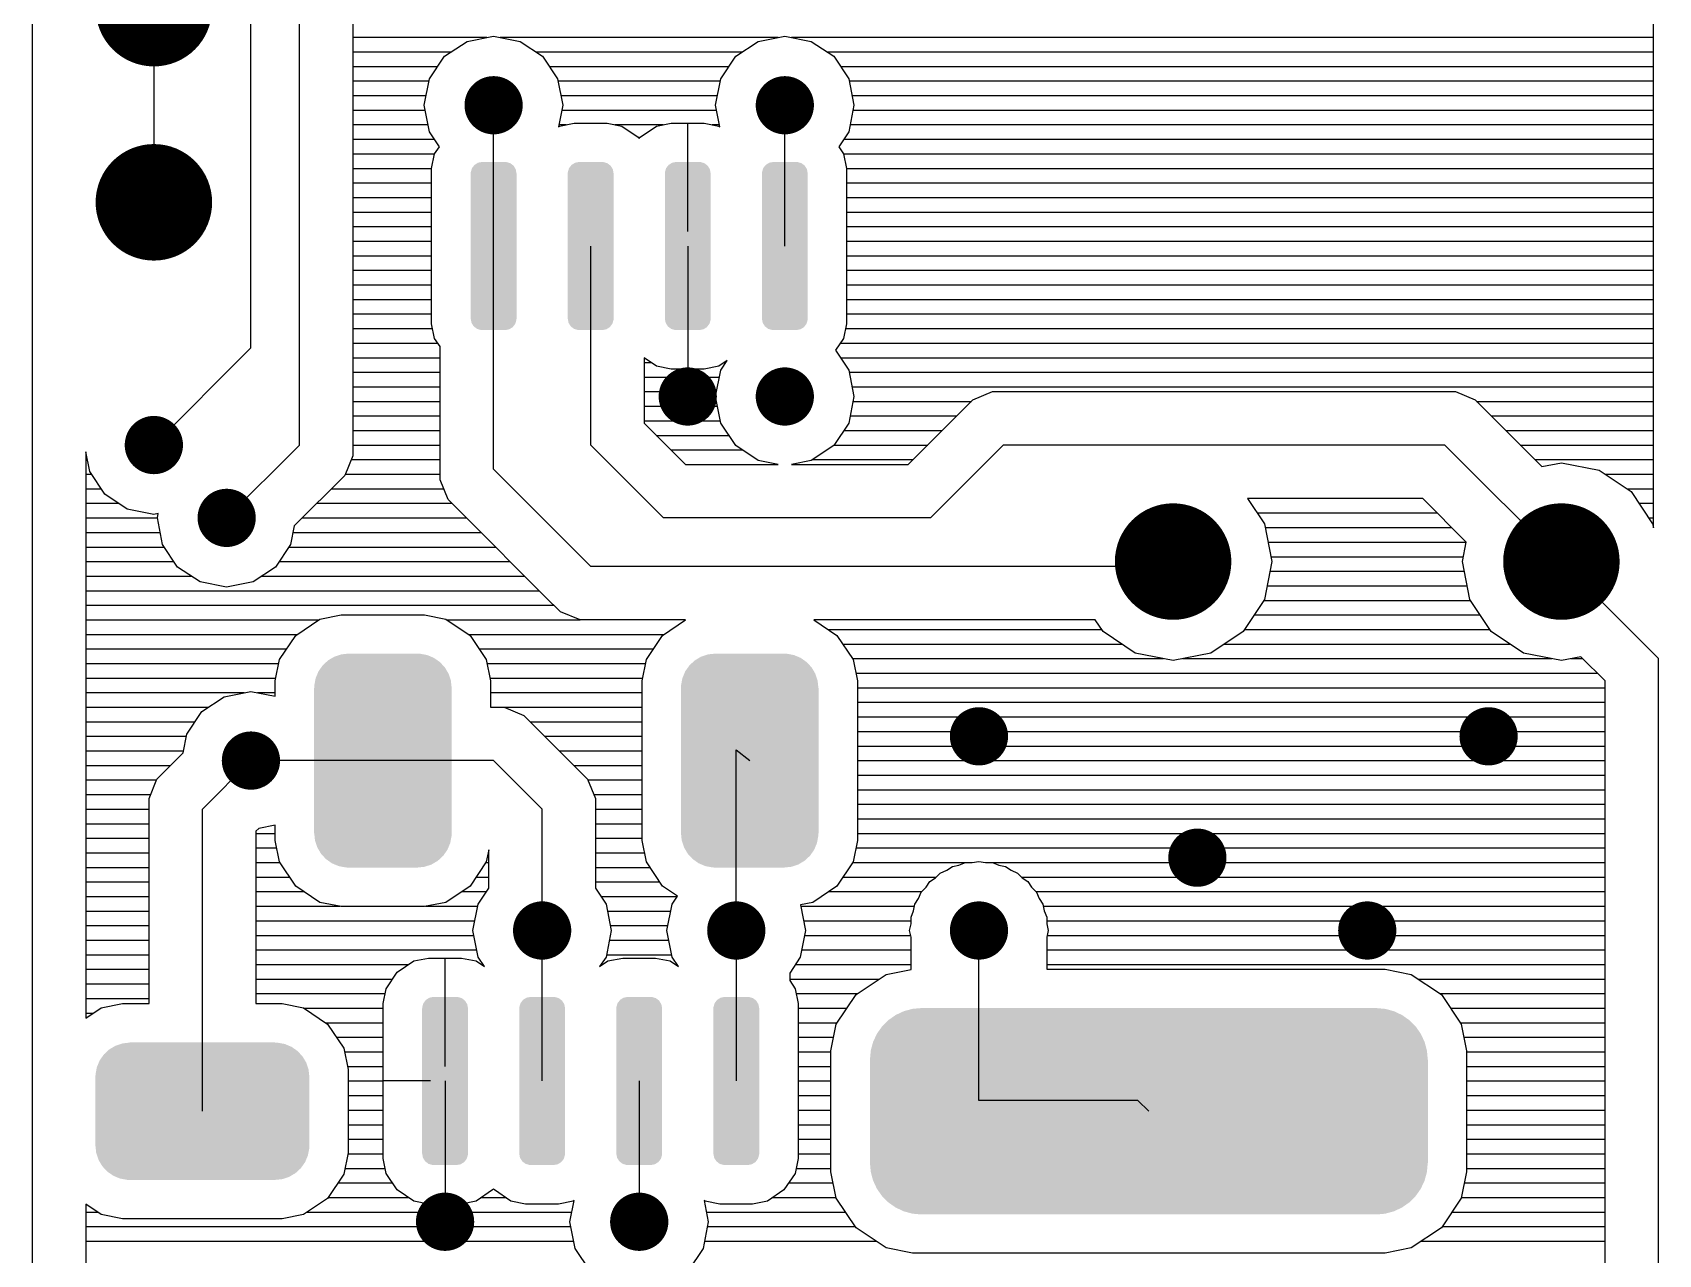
# Model space of a CAD drawing. Extents: x 295 to 953, y 10 to 290.
# Drawn here: x 723.9 to 772.83, y 168.3 to 205.06 of the extents above; entities that cross this region are included whole.
import ezdxf

# ---------------------------------------------------------------- set-up
doc = ezdxf.new("R2010")
doc.units = 0
doc.header["$LTSCALE"] = 5
doc.header["$MEASUREMENT"] = 0
doc.layers.get('0').update_dxf_attribs({"linetype": 'CONTINUOUS', "lineweight": 25})
doc.layers.add('DV-PEI-A6_TOP', color=5, linetype='CONTINUOUS')

msp = doc.modelspace()

# ---------------------------------------------------------------- linework, layer by layer
for points, const_width in [([(726.676, 205.794, 1), (728.429, 205.794, 1)], 1.753), ([(737.338, 202.873, 1), (738.214, 202.873, 1)], 0.876), ([(746.101, 202.873, 1), (746.977, 202.873, 1)], 0.876), ([(726.676, 199.952, 1), (728.429, 199.952, 1)], 1.753), ([(743.18, 194.11, 1), (744.056, 194.11, 1)], 0.876), ([(746.101, 194.11, 1), (746.977, 194.11, 1)], 0.876), ([(727.114, 192.649, 1), (727.991, 192.649, 1)], 0.876), ([(729.305, 190.458, 1), (730.181, 190.458, 1)], 0.876), ([(757.347, 189.144, 1), (759.099, 189.144, 1)], 1.753), ([(769.031, 189.144, 1), (770.783, 189.144, 1)], 1.753), ([(751.943, 183.886, 1), (752.819, 183.886, 1)], 0.876), ([(767.278, 183.886, 1), (768.154, 183.886, 1)], 0.876), ([(730.035, 183.156, 1), (730.912, 183.156, 1)], 0.876), ([(758.515, 180.235, 1), (759.391, 180.235, 1)], 0.876), ([(738.798, 178.044, 1), (739.675, 178.044, 1)], 0.876), ([(744.64, 178.044, 1), (745.517, 178.044, 1)], 0.876), ([(751.943, 178.044, 1), (752.819, 178.044, 1)], 0.876), ([(763.627, 178.044, 1), (764.503, 178.044, 1)], 0.876), ([(735.877, 169.281, 1), (736.754, 169.281, 1)], 0.876), ([(741.719, 169.281, 1), (742.596, 169.281, 1)], 0.876)]:
    msp.add_lwpolyline(points, format="xyb", close=True, dxfattribs=dict(const_width=const_width))
for points in [[(737.2, 201.077), (737.286, 201.13), (738.345, 201.077), (738.275, 201.13)], [(737.286, 201.13), (737.307, 201.144), (738.275, 201.13), (738.229, 201.144)], [(737.307, 201.144), (737.423, 201.165), (738.229, 201.144), (738.154, 201.165)], [(737.423, 201.165), (737.431, 201.167), (738.154, 201.165), (738.121, 201.167)], [(740.121, 201.077), (740.207, 201.13), (741.266, 201.077), (741.196, 201.13)], [(740.207, 201.13), (740.228, 201.144), (741.196, 201.13), (741.15, 201.144)], [(740.228, 201.144), (740.344, 201.165), (741.15, 201.144), (741.075, 201.165)], [(740.344, 201.165), (740.352, 201.167), (741.075, 201.165), (741.042, 201.167)], [(743.042, 201.077), (743.128, 201.13), (744.187, 201.077), (744.117, 201.13)], [(743.128, 201.13), (743.149, 201.144), (744.117, 201.13), (744.071, 201.144)], [(743.149, 201.144), (743.265, 201.165), (744.071, 201.144), (743.996, 201.165)], [(743.265, 201.165), (743.273, 201.167), (743.996, 201.165), (743.963, 201.167)], [(745.963, 201.077), (746.049, 201.13), (747.108, 201.077), (747.038, 201.13)], [(746.049, 201.13), (746.07, 201.144), (747.038, 201.13), (746.992, 201.144)], [(746.07, 201.144), (746.186, 201.165), (746.992, 201.144), (746.917, 201.165)], [(746.186, 201.165), (746.194, 201.167), (746.917, 201.165), (746.884, 201.167)], [(737.087, 200.822), (737.088, 200.855), (738.465, 200.822), (738.459, 200.855)], [(737.087, 196.452), (737.087, 200.822), (738.465, 196.452), (738.465, 200.822)], [(737.088, 200.855), (737.115, 200.946), (738.459, 200.855), (738.442, 200.946)], [(737.115, 200.946), (737.123, 200.977), (738.442, 200.946), (738.424, 200.977)], [(737.123, 200.977), (737.182, 201.054), (738.424, 200.977), (738.376, 201.054)], [(737.182, 201.054), (737.2, 201.077), (738.376, 201.054), (738.345, 201.077)], [(740.008, 200.822), (740.009, 200.855), (741.386, 200.822), (741.38, 200.855)], [(740.008, 196.452), (740.008, 200.822), (741.386, 196.452), (741.386, 200.822)], [(740.009, 200.855), (740.036, 200.946), (741.38, 200.855), (741.363, 200.946)], [(740.036, 200.946), (740.044, 200.977), (741.363, 200.946), (741.345, 200.977)], [(740.044, 200.977), (740.103, 201.054), (741.345, 200.977), (741.297, 201.054)], [(740.103, 201.054), (740.121, 201.077), (741.297, 201.054), (741.266, 201.077)], [(742.929, 200.822), (742.93, 200.855), (744.307, 200.822), (744.301, 200.855)], [(742.929, 196.452), (742.929, 200.822), (744.307, 196.452), (744.307, 200.822)], [(742.93, 200.855), (742.957, 200.946), (744.301, 200.855), (744.284, 200.946)], [(742.957, 200.946), (742.965, 200.977), (744.284, 200.946), (744.266, 200.977)], [(742.965, 200.977), (743.024, 201.054), (744.266, 200.977), (744.218, 201.054)], [(743.024, 201.054), (743.042, 201.077), (744.218, 201.054), (744.187, 201.077)], [(745.85, 200.822), (745.851, 200.855), (747.228, 200.822), (747.222, 200.855)], [(745.85, 196.452), (745.85, 200.822), (747.228, 196.452), (747.228, 200.822)], [(745.851, 200.855), (745.878, 200.946), (747.222, 200.855), (747.205, 200.946)], [(745.878, 200.946), (745.886, 200.977), (747.205, 200.946), (747.187, 200.977)], [(745.886, 200.977), (745.945, 201.054), (747.187, 200.977), (747.139, 201.054)], [(745.945, 201.054), (745.963, 201.077), (747.139, 201.054), (747.108, 201.077)], [(737.093, 196.419), (737.087, 196.452), (738.464, 196.419), (738.465, 196.452)], [(737.11, 196.328), (737.093, 196.419), (738.438, 196.328), (738.464, 196.419)], [(737.129, 196.298), (737.11, 196.328), (738.429, 196.298), (738.438, 196.328)], [(737.176, 196.221), (737.129, 196.298), (738.37, 196.221), (738.429, 196.298)], [(737.207, 196.197), (737.176, 196.221), (738.353, 196.197), (738.37, 196.221)], [(737.277, 196.144), (737.207, 196.197), (738.267, 196.144), (738.353, 196.197)], [(740.014, 196.419), (740.008, 196.452), (741.385, 196.419), (741.386, 196.452)], [(740.031, 196.328), (740.014, 196.419), (741.359, 196.328), (741.385, 196.419)], [(740.05, 196.298), (740.031, 196.328), (741.35, 196.298), (741.359, 196.328)], [(740.097, 196.221), (740.05, 196.298), (741.291, 196.221), (741.35, 196.298)], [(740.128, 196.197), (740.097, 196.221), (741.274, 196.197), (741.291, 196.221)], [(740.198, 196.144), (740.128, 196.197), (741.188, 196.144), (741.274, 196.197)], [(742.935, 196.419), (742.929, 196.452), (744.306, 196.419), (744.307, 196.452)], [(742.952, 196.328), (742.935, 196.419), (744.28, 196.328), (744.306, 196.419)], [(742.971, 196.298), (742.952, 196.328), (744.271, 196.298), (744.28, 196.328)], [(743.018, 196.221), (742.971, 196.298), (744.212, 196.221), (744.271, 196.298)], [(743.049, 196.197), (743.018, 196.221), (744.195, 196.197), (744.212, 196.221)], [(743.119, 196.144), (743.049, 196.197), (744.109, 196.144), (744.195, 196.197)], [(745.856, 196.419), (745.85, 196.452), (747.227, 196.419), (747.228, 196.452)], [(745.873, 196.328), (745.856, 196.419), (747.201, 196.328), (747.227, 196.419)], [(745.892, 196.298), (745.873, 196.328), (747.192, 196.298), (747.201, 196.328)], [(745.939, 196.221), (745.892, 196.298), (747.133, 196.221), (747.192, 196.298)], [(745.97, 196.197), (745.939, 196.221), (747.116, 196.197), (747.133, 196.221)], [(746.04, 196.144), (745.97, 196.197), (747.03, 196.144), (747.116, 196.197)], [(737.323, 196.131), (737.277, 196.144), (738.245, 196.131), (738.267, 196.144)], [(737.398, 196.109), (737.323, 196.131), (738.129, 196.109), (738.245, 196.131)], [(737.431, 196.108), (737.398, 196.109), (738.121, 196.108), (738.129, 196.109)], [(740.244, 196.131), (740.198, 196.144), (741.166, 196.131), (741.188, 196.144)], [(740.319, 196.109), (740.244, 196.131), (741.05, 196.109), (741.166, 196.131)], [(740.352, 196.108), (740.319, 196.109), (741.042, 196.108), (741.05, 196.109)], [(743.165, 196.131), (743.119, 196.144), (744.087, 196.131), (744.109, 196.144)], [(743.24, 196.109), (743.165, 196.131), (743.971, 196.109), (744.087, 196.131)], [(743.273, 196.108), (743.24, 196.109), (743.963, 196.108), (743.971, 196.109)], [(746.086, 196.131), (746.04, 196.144), (747.008, 196.131), (747.03, 196.144)], [(746.161, 196.109), (746.086, 196.131), (746.892, 196.109), (747.008, 196.131)], [(746.194, 196.108), (746.161, 196.109), (746.884, 196.108), (746.892, 196.109)], [(732.507, 185.841), (732.588, 185.957), (736.379, 185.841), (736.311, 185.957)], [(732.588, 185.957), (732.633, 186.021), (736.311, 185.957), (736.252, 186.021)], [(732.633, 186.021), (732.738, 186.118), (736.252, 186.021), (736.162, 186.118)], [(732.738, 186.118), (732.794, 186.17), (736.162, 186.118), (736.089, 186.17)], [(732.794, 186.17), (732.92, 186.245), (736.089, 186.17), (735.982, 186.245)], [(732.92, 186.245), (732.983, 186.282), (735.982, 186.245), (735.896, 186.282)], [(732.983, 186.282), (733.129, 186.33), (735.896, 186.282), (735.78, 186.33)], [(733.129, 186.33), (733.191, 186.351), (735.78, 186.33), (735.672, 186.351)], [(733.191, 186.351), (733.378, 186.371), (735.672, 186.351), (735.565, 186.371)], [(733.378, 186.371), (733.409, 186.375), (735.565, 186.371), (735.483, 186.375)], [(743.542, 185.841), (743.624, 185.957), (747.415, 185.841), (747.346, 185.957)], [(743.624, 185.957), (743.668, 186.021), (747.346, 185.957), (747.288, 186.021)], [(743.668, 186.021), (743.774, 186.118), (747.288, 186.021), (747.198, 186.118)], [(743.774, 186.118), (743.829, 186.17), (747.198, 186.118), (747.124, 186.17)], [(743.829, 186.17), (743.956, 186.245), (747.124, 186.17), (747.018, 186.245)], [(743.956, 186.245), (744.018, 186.282), (747.018, 186.245), (746.931, 186.282)], [(744.018, 186.282), (744.165, 186.33), (746.931, 186.282), (746.816, 186.33)], [(744.165, 186.33), (744.226, 186.351), (746.816, 186.33), (746.708, 186.351)], [(744.226, 186.351), (744.413, 186.371), (746.708, 186.351), (746.6, 186.371)], [(744.413, 186.371), (744.445, 186.375), (746.6, 186.371), (746.519, 186.375)], [(732.381, 185.423), (732.407, 185.559), (736.505, 185.423), (736.491, 185.559)], [(732.407, 185.559), (732.422, 185.638), (736.491, 185.559), (736.465, 185.638)], [(732.422, 185.638), (732.476, 185.768), (736.465, 185.638), (736.422, 185.768)], [(732.476, 185.768), (732.507, 185.841), (736.422, 185.768), (736.379, 185.841)], [(743.417, 185.423), (743.442, 185.559), (747.541, 185.423), (747.526, 185.559)], [(743.442, 185.559), (743.457, 185.638), (747.526, 185.559), (747.5, 185.638)], [(743.457, 185.638), (743.512, 185.768), (747.5, 185.638), (747.458, 185.768)], [(743.512, 185.768), (743.542, 185.841), (747.458, 185.768), (747.415, 185.841)], [(732.375, 180.971), (732.375, 185.341), (736.517, 180.971), (736.517, 185.341)], [(732.378, 185.341), (732.381, 185.423), (736.514, 185.341), (736.505, 185.423)], [(743.411, 180.971), (743.411, 185.341), (747.553, 180.971), (747.553, 185.341)], [(743.414, 185.341), (743.417, 185.423), (747.55, 185.341), (747.541, 185.423)], [(732.387, 180.889), (732.378, 180.971), (736.511, 180.889), (736.514, 180.971)], [(732.401, 180.753), (732.387, 180.889), (736.485, 180.753), (736.511, 180.889)], [(732.428, 180.674), (732.401, 180.753), (736.47, 180.674), (736.485, 180.753)], [(732.47, 180.544), (732.428, 180.674), (736.416, 180.544), (736.47, 180.674)], [(732.513, 180.471), (732.47, 180.544), (736.385, 180.471), (736.416, 180.544)], [(743.422, 180.889), (743.414, 180.971), (747.546, 180.889), (747.55, 180.971)], [(743.437, 180.753), (743.422, 180.889), (747.521, 180.753), (747.546, 180.889)], [(743.463, 180.674), (743.437, 180.753), (747.506, 180.674), (747.521, 180.753)], [(743.506, 180.544), (743.463, 180.674), (747.452, 180.544), (747.506, 180.674)], [(743.549, 180.471), (743.506, 180.544), (747.421, 180.471), (747.452, 180.544)], [(732.582, 180.355), (732.513, 180.471), (736.304, 180.355), (736.385, 180.471)], [(732.64, 180.291), (732.582, 180.355), (736.259, 180.291), (736.304, 180.355)], [(732.73, 180.194), (732.64, 180.291), (736.154, 180.194), (736.259, 180.291)], [(732.803, 180.142), (732.73, 180.194), (736.098, 180.142), (736.154, 180.194)], [(732.91, 180.067), (732.803, 180.142), (735.972, 180.067), (736.098, 180.142)], [(732.997, 180.03), (732.91, 180.067), (735.91, 180.03), (735.972, 180.067)], [(743.617, 180.355), (743.549, 180.471), (747.34, 180.355), (747.421, 180.471)], [(743.676, 180.291), (743.617, 180.355), (747.295, 180.291), (747.34, 180.355)], [(743.766, 180.194), (743.676, 180.291), (747.189, 180.194), (747.295, 180.291)], [(743.839, 180.142), (743.766, 180.194), (747.134, 180.142), (747.189, 180.194)], [(743.945, 180.067), (743.839, 180.142), (747.007, 180.067), (747.134, 180.142)], [(744.032, 180.03), (743.945, 180.067), (746.945, 180.03), (747.007, 180.067)], [(733.112, 179.982), (732.997, 180.03), (735.763, 179.982), (735.91, 180.03)], [(733.22, 179.961), (733.112, 179.982), (735.701, 179.961), (735.763, 179.982)], [(733.327, 179.941), (733.22, 179.961), (735.515, 179.941), (735.701, 179.961)], [(733.409, 179.937), (733.327, 179.941), (735.483, 179.937), (735.515, 179.941)], [(744.147, 179.982), (744.032, 180.03), (746.799, 179.982), (746.945, 180.03)], [(744.256, 179.961), (744.147, 179.982), (746.737, 179.961), (746.799, 179.982)], [(744.363, 179.941), (744.256, 179.961), (746.55, 179.941), (746.737, 179.961)], [(744.445, 179.937), (744.363, 179.941), (746.519, 179.937), (746.55, 179.941)], [(735.626, 175.702), (735.628, 175.735), (737.005, 175.702), (736.999, 175.735)], [(735.626, 171.332), (735.626, 175.702), (737.005, 171.332), (737.005, 175.702)], [(735.628, 175.735), (735.654, 175.826), (736.999, 175.735), (736.982, 175.826)], [(735.654, 175.826), (735.663, 175.856), (736.982, 175.826), (736.963, 175.856)], [(735.663, 175.856), (735.721, 175.933), (736.963, 175.856), (736.915, 175.933)], [(735.721, 175.933), (735.739, 175.957), (736.915, 175.933), (736.885, 175.957)], [(735.739, 175.957), (735.825, 176.01), (736.885, 175.957), (736.815, 176.01)], [(735.825, 176.01), (735.847, 176.023), (736.815, 176.01), (736.768, 176.023)], [(735.847, 176.023), (735.962, 176.045), (736.768, 176.023), (736.693, 176.045)], [(735.962, 176.045), (735.971, 176.046), (736.693, 176.045), (736.66, 176.046)], [(738.547, 175.702), (738.549, 175.735), (739.926, 175.702), (739.92, 175.735)], [(738.547, 171.332), (738.547, 175.702), (739.926, 171.332), (739.926, 175.702)], [(738.549, 175.735), (738.575, 175.826), (739.92, 175.735), (739.903, 175.826)], [(738.575, 175.826), (738.584, 175.856), (739.903, 175.826), (739.884, 175.856)], [(738.584, 175.856), (738.642, 175.933), (739.884, 175.856), (739.836, 175.933)], [(738.642, 175.933), (738.66, 175.957), (739.836, 175.933), (739.806, 175.957)], [(738.66, 175.957), (738.746, 176.01), (739.806, 175.957), (739.736, 176.01)], [(738.746, 176.01), (738.768, 176.023), (739.736, 176.01), (739.689, 176.023)], [(738.768, 176.023), (738.883, 176.045), (739.689, 176.023), (739.614, 176.045)], [(738.883, 176.045), (738.892, 176.046), (739.614, 176.045), (739.581, 176.046)], [(741.468, 175.702), (741.47, 175.735), (742.847, 175.702), (742.841, 175.735)], [(741.468, 171.332), (741.468, 175.702), (742.847, 171.332), (742.847, 175.702)], [(741.47, 175.735), (741.496, 175.826), (742.841, 175.735), (742.824, 175.826)], [(741.496, 175.826), (741.505, 175.856), (742.824, 175.826), (742.805, 175.856)], [(741.505, 175.856), (741.563, 175.933), (742.805, 175.856), (742.757, 175.933)], [(741.563, 175.933), (741.581, 175.957), (742.757, 175.933), (742.727, 175.957)], [(741.581, 175.957), (741.667, 176.01), (742.727, 175.957), (742.657, 176.01)], [(741.667, 176.01), (741.689, 176.023), (742.657, 176.01), (742.61, 176.023)], [(741.689, 176.023), (741.804, 176.045), (742.61, 176.023), (742.535, 176.045)], [(741.804, 176.045), (741.813, 176.046), (742.535, 176.045), (742.502, 176.046)], [(744.389, 175.702), (744.391, 175.735), (745.768, 175.702), (745.762, 175.735)], [(744.389, 171.332), (744.389, 175.702), (745.768, 171.332), (745.768, 175.702)], [(744.391, 175.735), (744.417, 175.826), (745.762, 175.735), (745.745, 175.826)], [(744.417, 175.826), (744.426, 175.856), (745.745, 175.826), (745.726, 175.856)], [(744.426, 175.856), (744.484, 175.933), (745.726, 175.856), (745.678, 175.933)], [(744.484, 175.933), (744.502, 175.957), (745.678, 175.933), (745.648, 175.957)], [(744.502, 175.957), (744.588, 176.01), (745.648, 175.957), (745.578, 176.01)], [(744.588, 176.01), (744.61, 176.023), (745.578, 176.01), (745.531, 176.023)], [(744.61, 176.023), (744.725, 176.045), (745.531, 176.023), (745.456, 176.045)], [(744.725, 176.045), (744.734, 176.046), (745.456, 176.045), (745.423, 176.046)], [(750.121, 175.617), (750.375, 175.685), (764.861, 175.617), (764.614, 175.685)], [(750.375, 175.685), (750.381, 175.687), (764.614, 175.685), (764.596, 175.687)], [(750.381, 175.687), (750.649, 175.71), (764.596, 175.687), (764.337, 175.71)], [(749.461, 175.152), (749.466, 175.159), (765.526, 175.152), (765.518, 175.159)], [(749.466, 175.159), (749.651, 175.343), (765.518, 175.159), (765.336, 175.343)], [(749.651, 175.343), (749.657, 175.349), (765.336, 175.343), (765.327, 175.349)], [(749.657, 175.349), (749.871, 175.498), (765.327, 175.349), (765.116, 175.498)], [(749.871, 175.498), (749.877, 175.503), (765.116, 175.498), (765.106, 175.503)], [(749.877, 175.503), (750.114, 175.613), (765.106, 175.503), (764.873, 175.613)], [(750.114, 175.613), (750.121, 175.617), (764.873, 175.613), (764.861, 175.617)], [(726.61, 174.647), (726.812, 174.669), (731.394, 174.647), (731.278, 174.669)], [(726.812, 174.669), (726.828, 174.671), (731.278, 174.669), (731.234, 174.671)], [(726.828, 174.672), (726.828, 174.676), (731.198, 174.672), (731.198, 174.676)], [(726.828, 174.671), (726.828, 174.672), (731.234, 174.671), (731.198, 174.672)], [(749.126, 174.437), (749.194, 174.687), (765.859, 174.437), (765.792, 174.687)], [(749.194, 174.687), (749.197, 174.696), (765.792, 174.687), (765.788, 174.696)], [(749.197, 174.696), (749.307, 174.931), (765.788, 174.696), (765.679, 174.931)], [(749.307, 174.931), (749.311, 174.94), (765.679, 174.931), (765.673, 174.94)], [(749.311, 174.94), (749.461, 175.152), (765.673, 174.94), (765.526, 175.152)], [(725.924, 174.139), (726.008, 174.257), (732.096, 174.139), (732.026, 174.257)], [(726.008, 174.257), (726.051, 174.318), (732.026, 174.257), (731.969, 174.318)], [(726.051, 174.318), (726.159, 174.418), (731.969, 174.318), (731.877, 174.418)], [(726.159, 174.418), (726.212, 174.467), (731.877, 174.418), (731.806, 174.467)], [(726.212, 174.467), (726.343, 174.544), (731.806, 174.467), (731.697, 174.544)], [(726.343, 174.544), (726.401, 174.578), (731.697, 174.544), (731.614, 174.578)], [(726.401, 174.578), (726.554, 174.629), (731.614, 174.578), (731.494, 174.629)], [(726.554, 174.629), (726.61, 174.647), (731.494, 174.629), (731.394, 174.647)], [(749.101, 174.159), (749.125, 174.427), (765.885, 174.159), (765.862, 174.427)], [(749.125, 174.427), (749.126, 174.437), (765.862, 174.427), (765.859, 174.437)], [(725.794, 173.642), (725.798, 173.721), (732.232, 173.642), (732.223, 173.721)], [(725.798, 173.721), (725.824, 173.86), (732.223, 173.721), (732.208, 173.86)], [(725.824, 173.86), (725.839, 173.937), (732.208, 173.86), (732.182, 173.937)], [(725.839, 173.937), (725.895, 174.069), (732.182, 173.937), (732.138, 174.069)], [(725.895, 174.069), (725.924, 174.139), (732.138, 174.069), (732.096, 174.139)], [(749.098, 171.051), (749.098, 174.159), (765.888, 171.051), (765.888, 174.159)], [(725.794, 173.639), (725.794, 173.642), (732.232, 173.639), (732.232, 173.642)], [(725.794, 171.571), (725.794, 173.639), (732.232, 171.571), (732.232, 173.639)], [(725.794, 171.568), (725.794, 171.571), (732.232, 171.568), (732.232, 171.571)], [(725.803, 171.49), (725.794, 171.568), (732.229, 171.49), (732.232, 171.568)], [(725.818, 171.35), (725.803, 171.49), (732.202, 171.35), (732.229, 171.49)], [(725.844, 171.274), (725.818, 171.35), (732.187, 171.274), (732.202, 171.35)], [(725.888, 171.142), (725.844, 171.274), (732.132, 171.142), (732.187, 171.274)], [(735.632, 171.299), (735.626, 171.332), (737.003, 171.299), (737.005, 171.332)], [(735.649, 171.208), (735.632, 171.299), (736.977, 171.208), (737.003, 171.299)], [(738.553, 171.299), (738.547, 171.332), (739.924, 171.299), (739.926, 171.332)], [(738.57, 171.208), (738.553, 171.299), (739.898, 171.208), (739.924, 171.299)], [(741.474, 171.299), (741.468, 171.332), (742.845, 171.299), (742.847, 171.332)], [(741.491, 171.208), (741.474, 171.299), (742.819, 171.208), (742.845, 171.299)], [(744.395, 171.299), (744.389, 171.332), (745.766, 171.299), (745.768, 171.332)], [(744.412, 171.208), (744.395, 171.299), (745.74, 171.208), (745.766, 171.299)], [(725.93, 171.072), (725.888, 171.142), (732.102, 171.072), (732.132, 171.142)], [(726, 170.953), (725.93, 171.072), (732.018, 170.953), (732.102, 171.072)], [(726.057, 170.892), (726, 170.953), (731.975, 170.892), (732.018, 170.953)], [(726.15, 170.792), (726.057, 170.892), (731.867, 170.792), (731.975, 170.892)], [(726.22, 170.744), (726.15, 170.792), (731.814, 170.744), (731.867, 170.792)], [(735.668, 171.177), (735.649, 171.208), (736.968, 171.177), (736.977, 171.208)], [(735.716, 171.1), (735.668, 171.177), (736.91, 171.1), (736.968, 171.177)], [(735.747, 171.077), (735.716, 171.1), (736.892, 171.077), (736.91, 171.1)], [(735.816, 171.024), (735.747, 171.077), (736.806, 171.024), (736.892, 171.077)], [(735.863, 171.01), (735.816, 171.024), (736.784, 171.01), (736.806, 171.024)], [(735.938, 170.989), (735.863, 171.01), (736.669, 170.989), (736.784, 171.01)], [(735.971, 170.987), (735.938, 170.989), (736.66, 170.987), (736.669, 170.989)], [(738.589, 171.177), (738.57, 171.208), (739.889, 171.177), (739.898, 171.208)], [(738.637, 171.1), (738.589, 171.177), (739.831, 171.1), (739.889, 171.177)], [(738.668, 171.077), (738.637, 171.1), (739.813, 171.077), (739.831, 171.1)], [(738.737, 171.024), (738.668, 171.077), (739.727, 171.024), (739.813, 171.077)], [(738.784, 171.01), (738.737, 171.024), (739.705, 171.01), (739.727, 171.024)], [(738.859, 170.989), (738.784, 171.01), (739.59, 170.989), (739.705, 171.01)], [(738.892, 170.987), (738.859, 170.989), (739.581, 170.987), (739.59, 170.989)], [(741.51, 171.177), (741.491, 171.208), (742.81, 171.177), (742.819, 171.208)], [(741.558, 171.1), (741.51, 171.177), (742.752, 171.1), (742.81, 171.177)], [(741.589, 171.077), (741.558, 171.1), (742.734, 171.077), (742.752, 171.1)], [(741.658, 171.024), (741.589, 171.077), (742.648, 171.024), (742.734, 171.077)], [(741.705, 171.01), (741.658, 171.024), (742.626, 171.01), (742.648, 171.024)], [(741.78, 170.989), (741.705, 171.01), (742.511, 170.989), (742.626, 171.01)], [(741.813, 170.987), (741.78, 170.989), (742.502, 170.987), (742.511, 170.989)], [(744.431, 171.177), (744.412, 171.208), (745.731, 171.177), (745.74, 171.208)], [(744.479, 171.1), (744.431, 171.177), (745.673, 171.1), (745.731, 171.177)], [(744.51, 171.077), (744.479, 171.1), (745.655, 171.077), (745.673, 171.1)], [(744.579, 171.024), (744.51, 171.077), (745.569, 171.024), (745.655, 171.077)], [(744.626, 171.01), (744.579, 171.024), (745.547, 171.01), (745.569, 171.024)], [(744.701, 170.989), (744.626, 171.01), (745.432, 170.989), (745.547, 171.01)], [(744.734, 170.987), (744.701, 170.989), (745.423, 170.987), (745.432, 170.989)], [(749.124, 170.783), (749.101, 171.051), (765.861, 170.783), (765.885, 171.051)], [(749.127, 170.774), (749.124, 170.783), (765.86, 170.774), (765.861, 170.783)], [(749.193, 170.523), (749.127, 170.774), (765.791, 170.523), (765.86, 170.774)], [(726.33, 170.667), (726.22, 170.744), (731.683, 170.667), (731.814, 170.744)], [(726.412, 170.632), (726.33, 170.667), (731.625, 170.632), (731.683, 170.667)], [(726.532, 170.582), (726.412, 170.632), (731.473, 170.582), (731.625, 170.632)], [(726.632, 170.563), (726.532, 170.582), (731.416, 170.563), (731.473, 170.582)], [(726.748, 170.542), (726.632, 170.563), (731.214, 170.542), (731.416, 170.563)], [(726.792, 170.54), (726.748, 170.542), (731.198, 170.54), (731.214, 170.542)], [(726.828, 170.539), (726.792, 170.54), (731.198, 170.539), (731.198, 170.54)], [(726.828, 170.534), (726.828, 170.539), (731.198, 170.534), (731.198, 170.539)], [(749.198, 170.515), (749.193, 170.523), (765.789, 170.515), (765.791, 170.523)], [(749.307, 170.279), (749.198, 170.515), (765.678, 170.279), (765.789, 170.515)], [(749.312, 170.271), (749.307, 170.279), (765.674, 170.271), (765.678, 170.279)], [(749.46, 170.059), (749.312, 170.271), (765.525, 170.059), (765.674, 170.271)], [(749.467, 170.051), (749.46, 170.059), (765.519, 170.051), (765.525, 170.059)], [(749.65, 169.868), (749.467, 170.051), (765.335, 169.868), (765.519, 170.051)], [(749.658, 169.862), (749.65, 169.868), (765.329, 169.862), (765.335, 169.868)], [(749.869, 169.712), (749.658, 169.862), (765.115, 169.712), (765.329, 169.862)], [(749.879, 169.708), (749.869, 169.712), (765.108, 169.708), (765.115, 169.712)], [(750.112, 169.597), (749.879, 169.708), (764.871, 169.597), (765.108, 169.708)], [(750.124, 169.594), (750.112, 169.597), (764.864, 169.594), (764.871, 169.597)], [(750.372, 169.526), (750.124, 169.594), (764.611, 169.526), (764.864, 169.594)], [(750.39, 169.524), (750.372, 169.526), (764.605, 169.524), (764.611, 169.526)], [(750.649, 169.5), (750.39, 169.524), (764.337, 169.5), (764.605, 169.524)]]:
    msp.add_solid(points)
at = {"layer": 'DV-PEI-A6_TOP', "color": 7}
for p, q in [((723.901, 148.834), (723.901, 223.32)), ((730.474, 195.57), (730.474, 220.399)), ((731.934, 192.649), (731.934, 218.938)), ((733.541, 214.434), (733.541, 192.965)), ((772.682, 190.161), (772.682, 209.854)), ((727.553, 205.794), (727.553, 199.952)), ((733.541, 204.917), (737.572, 204.917)), ((736.298, 204.345), (736.976, 204.795)), ((736.976, 204.795), (737.776, 204.953)), ((737.776, 204.953), (738.571, 204.795)), ((737.975, 204.917), (746.335, 204.917)), ((738.571, 204.795), (739.248, 204.345)), ((745.061, 204.345), (745.739, 204.795)), ((745.739, 204.795), (746.539, 204.953)), ((746.539, 204.953), (747.334, 204.795)), ((746.738, 204.917), (772.682, 204.917)), ((747.334, 204.795), (748.011, 204.345)), ((733.541, 204.479), (736.497, 204.479)), ((733.541, 204.041), (736.094, 204.041)), ((735.848, 203.667), (736.298, 204.345)), ((739.05, 204.479), (745.26, 204.479)), ((739.248, 204.345), (739.698, 203.667)), ((739.453, 204.041), (744.857, 204.041)), ((744.611, 203.667), (745.061, 204.345)), ((747.813, 204.479), (772.682, 204.479)), ((748.011, 204.345), (748.461, 203.667)), ((748.216, 204.041), (772.682, 204.041)), ((733.541, 203.603), (735.837, 203.603)), ((735.69, 202.873), (735.848, 203.667)), ((739.698, 203.667), (739.856, 202.873)), ((739.71, 203.603), (744.6, 203.603)), ((744.453, 202.873), (744.611, 203.667)), ((748.461, 203.667), (748.619, 202.873)), ((748.473, 203.603), (772.682, 203.603)), ((733.541, 203.165), (735.749, 203.165)), ((739.797, 203.165), (744.512, 203.165)), ((748.56, 203.165), (772.682, 203.165)), ((733.541, 202.727), (735.72, 202.727)), ((735.848, 202.072), (735.69, 202.873)), ((737.776, 198.637), (737.776, 202.873)), ((739.856, 202.873), (739.727, 202.224)), ((739.827, 202.727), (744.483, 202.727)), ((744.582, 202.224), (744.453, 202.873)), ((746.539, 198.637), (746.539, 202.873)), ((748.619, 202.873), (748.461, 202.072)), ((748.59, 202.727), (772.682, 202.727)), ((733.541, 202.289), (735.807, 202.289)), ((736.146, 201.623), (735.848, 202.072)), ((739.727, 202.224), (739.756, 202.248)), ((739.739, 202.289), (739.961, 202.289)), ((739.756, 202.248), (740.2, 202.335)), ((740.2, 202.335), (741.188, 202.335)), ((741.188, 202.335), (741.632, 202.248)), ((741.427, 202.289), (742.882, 202.289)), ((741.632, 202.248), (742.128, 201.909)), ((742.181, 201.909), (742.677, 202.248)), ((742.677, 202.248), (743.121, 202.335)), ((743.121, 202.335), (744.109, 202.335)), ((743.618, 199.075), (743.618, 202.335)), ((744.109, 202.335), (744.553, 202.248)), ((744.348, 202.289), (744.57, 202.289)), ((744.553, 202.248), (744.582, 202.224)), ((748.461, 202.072), (748.163, 201.623)), ((748.502, 202.289), (772.682, 202.289)), ((733.541, 201.85), (735.994, 201.85)), ((736, 201.412), (736.146, 201.623)), ((742.128, 201.909), (742.158, 201.874)), ((742.158, 201.874), (742.181, 201.909)), ((748.163, 201.623), (748.309, 201.412)), ((748.315, 201.85), (772.682, 201.85)), ((733.541, 201.412), (736, 201.412)), ((735.912, 200.968), (736, 201.412)), ((748.309, 201.412), (772.682, 201.412)), ((748.309, 201.412), (748.397, 200.968)), ((733.541, 200.974), (735.912, 200.974)), ((735.912, 196.3), (735.912, 200.968)), ((748.397, 200.974), (772.682, 200.974)), ((748.397, 200.968), (748.397, 196.3)), ((733.541, 200.536), (735.912, 200.536)), ((748.397, 200.536), (772.682, 200.536)), ((733.541, 200.098), (735.912, 200.098)), ((733.541, 199.66), (735.912, 199.66)), ((748.397, 200.098), (772.682, 200.098)), ((748.397, 199.66), (772.682, 199.66)), ((733.541, 199.221), (735.912, 199.221)), ((748.397, 199.221), (772.682, 199.221)), ((733.541, 198.783), (735.912, 198.783)), ((748.397, 198.783), (772.682, 198.783)), ((733.541, 198.345), (735.912, 198.345)), ((737.776, 191.919), (737.776, 198.637)), ((740.697, 192.649), (740.697, 198.637)), ((743.618, 198.637), (743.618, 194.11)), ((743.618, 198.199), (743.618, 194.933)), ((748.397, 198.345), (772.682, 198.345)), ((733.541, 197.907), (735.912, 197.907)), ((748.397, 197.907), (772.682, 197.907)), ((733.541, 197.469), (735.912, 197.469)), ((748.397, 197.469), (772.682, 197.469)), ((733.541, 197.031), (735.912, 197.031)), ((748.397, 197.031), (772.682, 197.031)), ((733.541, 196.593), (735.912, 196.593)), ((736, 195.857), (735.912, 196.3)), ((748.397, 196.3), (748.309, 195.857)), ((748.397, 196.593), (772.682, 196.593)), ((733.541, 196.154), (735.942, 196.154)), ((733.541, 195.716), (736.099, 195.716)), ((736.17, 195.611), (736, 195.857)), ((748.309, 195.857), (748.064, 195.5)), ((748.21, 195.716), (772.682, 195.716)), ((748.368, 196.154), (772.682, 196.154)), ((727.553, 192.649), (730.474, 195.57)), ((733.541, 195.278), (736.17, 195.278)), ((736.17, 192.234), (736.17, 195.611)), ((742.304, 195.278), (742.304, 193.309)), ((742.677, 195.021), (742.304, 195.278)), ((748.064, 195.5), (748.461, 194.904)), ((748.216, 195.278), (772.682, 195.278)), ((733.541, 194.84), (736.17, 194.84)), ((742.304, 195.132), (742.52, 195.132)), ((743.121, 194.933), (742.677, 195.021)), ((744.109, 194.933), (743.121, 194.933)), ((744.553, 195.021), (744.109, 194.933)), ((744.453, 194.11), (744.611, 194.904)), ((744.804, 195.191), (744.553, 195.021)), ((744.611, 194.904), (744.804, 195.191)), ((744.711, 195.132), (744.757, 195.132)), ((748.461, 194.904), (748.619, 194.11)), ((748.473, 194.84), (772.682, 194.84)), ((733.541, 194.402), (736.17, 194.402)), ((742.304, 194.694), (744.57, 194.694)), ((742.304, 194.256), (744.483, 194.256)), ((748.56, 194.402), (772.682, 194.402)), ((752.2, 194.01), (752.79, 194.256)), ((752.79, 194.256), (766.717, 194.256)), ((766.717, 194.256), (767.307, 194.01)), ((733.541, 193.964), (736.17, 193.964)), ((742.304, 193.818), (744.512, 193.818)), ((744.611, 193.309), (744.453, 194.11)), ((748.619, 194.11), (748.461, 193.309)), ((748.59, 193.964), (752.153, 193.964)), ((751.744, 193.555), (752.2, 194.01)), ((767.307, 194.01), (769.317, 192.001)), ((767.354, 193.964), (772.682, 193.964)), ((733.541, 193.526), (736.17, 193.526)), ((742.304, 193.379), (744.6, 193.379)), ((742.304, 193.309), (743.548, 192.065)), ((745.061, 192.632), (744.611, 193.309)), ((748.461, 193.309), (748.011, 192.632)), ((748.502, 193.526), (751.715, 193.526)), ((750.255, 192.065), (751.744, 193.555)), ((767.792, 193.526), (772.682, 193.526)), ((733.541, 193.087), (736.17, 193.087)), ((733.541, 192.965), (733.541, 192.328)), ((742.672, 192.941), (744.857, 192.941)), ((748.315, 193.087), (751.277, 193.087)), ((768.23, 193.087), (772.682, 193.087)), ((725.625, 191.849), (725.508, 192.445)), ((725.508, 192.445), (725.508, 175.41)), ((729.743, 190.458), (731.934, 192.649)), ((733.541, 192.328), (733.295, 191.738)), ((733.541, 192.649), (736.17, 192.649)), ((742.888, 190.458), (740.697, 192.649)), ((743.11, 192.503), (745.26, 192.503)), ((745.739, 192.182), (745.061, 192.632)), ((748.011, 192.632), (747.334, 192.182)), ((748.017, 192.649), (750.839, 192.649)), ((753.111, 192.649), (750.921, 190.458)), ((766.402, 192.649), (753.111, 192.649)), ((769.907, 189.144), (766.402, 192.649)), ((768.669, 192.649), (772.682, 192.649)), ((725.508, 192.211), (725.555, 192.211)), ((726.075, 191.171), (725.625, 191.849)), ((733.488, 192.211), (736.17, 192.211)), ((736.17, 191.598), (736.17, 192.234)), ((740.697, 188.998), (737.776, 191.919)), ((743.548, 192.065), (746.335, 192.065)), ((743.548, 192.065), (746.335, 192.065)), ((746.335, 192.065), (745.739, 192.182)), ((747.334, 192.182), (746.738, 192.065)), ((746.738, 192.065), (750.255, 192.065)), ((747.374, 192.211), (750.401, 192.211)), ((769.107, 192.211), (772.682, 192.211)), ((769.317, 192.001), (769.907, 192.118)), ((769.907, 192.118), (771.046, 191.89)), ((771.046, 191.89), (772.01, 191.247)), ((725.508, 191.773), (725.677, 191.773)), ((725.508, 191.335), (725.969, 191.335)), ((733.295, 191.738), (731.776, 190.219)), ((732.886, 191.335), (736.275, 191.335)), ((733.307, 191.773), (736.17, 191.773)), ((736.409, 191.008), (736.17, 191.598)), ((771.227, 191.773), (772.682, 191.773)), ((771.882, 191.335), (772.682, 191.335)), ((725.508, 190.897), (726.495, 190.897)), ((726.752, 190.721), (726.075, 191.171)), ((732.448, 190.897), (736.526, 190.897)), ((736.865, 190.552), (736.409, 191.008)), ((765.736, 191.043), (760.466, 191.043)), ((760.466, 191.043), (760.969, 190.283)), ((767.044, 189.728), (765.736, 191.043)), ((772.01, 191.247), (772.653, 190.283)), ((772.244, 190.897), (772.682, 190.897)), ((725.508, 190.458), (727.658, 190.458)), ((727.553, 190.564), (726.752, 190.721)), ((727.681, 190.587), (727.553, 190.564)), ((727.658, 190.458), (727.681, 190.587)), ((727.815, 189.658), (727.658, 190.458)), ((732.01, 190.458), (736.964, 190.458)), ((739.33, 188.087), (736.865, 190.552)), ((750.921, 190.458), (742.888, 190.458)), ((760.758, 190.605), (766.174, 190.605)), ((772.542, 190.458), (772.682, 190.458)), ((725.508, 190.02), (727.745, 190.02)), ((731.776, 190.219), (731.665, 189.658)), ((731.735, 190.02), (737.402, 190.02)), ((760.969, 190.283), (761.197, 189.144)), ((760.992, 190.166), (766.612, 190.166)), ((772.653, 190.283), (772.682, 190.161)), ((725.508, 189.582), (727.868, 189.582)), ((728.265, 188.98), (727.815, 189.658)), ((731.665, 189.658), (731.215, 188.98)), ((731.613, 189.582), (737.84, 189.582)), ((761.08, 189.728), (767.044, 189.728)), ((766.928, 189.144), (767.044, 189.728)), ((725.508, 189.144), (728.16, 189.144)), ((728.943, 188.531), (728.265, 188.98)), ((731.215, 188.98), (730.538, 188.531)), ((731.321, 189.144), (738.278, 189.144)), ((758.077, 188.998), (740.697, 188.998)), ((758.223, 189.144), (758.077, 188.998)), ((761.197, 189.144), (760.969, 187.999)), ((761.167, 189.29), (766.957, 189.29)), ((767.155, 187.999), (766.928, 189.144)), ((772.828, 186.223), (769.907, 189.144)), ((725.508, 188.706), (728.686, 188.706)), ((729.743, 188.373), (728.943, 188.531)), ((730.538, 188.531), (729.743, 188.373)), ((730.795, 188.706), (738.717, 188.706)), ((761.051, 188.414), (767.074, 188.414)), ((761.138, 188.852), (766.986, 188.852)), ((725.508, 188.268), (739.155, 188.268)), ((739.786, 187.631), (739.33, 188.087)), ((760.969, 187.999), (760.326, 187.035)), ((760.951, 187.976), (767.173, 187.976)), ((767.798, 187.035), (767.155, 187.999)), ((725.508, 187.83), (739.593, 187.83)), ((725.508, 187.391), (732.512, 187.391)), ((731.823, 186.924), (732.547, 187.415)), ((732.547, 187.415), (733.19, 187.543)), ((733.19, 187.543), (735.696, 187.543)), ((735.696, 187.543), (736.339, 187.415)), ((736.339, 187.415), (737.069, 186.924)), ((736.374, 187.391), (740.376, 187.391)), ((740.376, 187.391), (739.786, 187.631)), ((743.554, 187.391), (740.376, 187.391)), ((742.859, 186.924), (743.554, 187.391)), ((755.88, 187.391), (747.415, 187.391)), ((747.415, 187.391), (748.105, 186.924)), ((756.114, 187.035), (755.88, 187.391)), ((760.659, 187.537), (767.465, 187.537)), ((725.508, 186.953), (731.858, 186.953)), ((731.332, 186.2), (731.823, 186.924)), ((737.034, 186.953), (742.894, 186.953)), ((737.069, 186.924), (737.554, 186.2)), ((742.374, 186.2), (742.859, 186.924)), ((747.854, 187.099), (756.073, 187.099)), ((748.105, 186.924), (748.595, 186.2)), ((757.078, 186.392), (756.114, 187.035)), ((760.326, 187.035), (759.362, 186.392)), ((760.367, 187.099), (767.757, 187.099)), ((768.762, 186.392), (767.798, 187.035)), ((725.508, 186.515), (731.543, 186.515)), ((737.344, 186.515), (742.584, 186.515)), ((748.286, 186.661), (756.681, 186.661)), ((759.76, 186.661), (768.365, 186.661)), ((725.508, 186.077), (731.309, 186.077)), ((731.204, 185.557), (731.332, 186.2)), ((737.554, 186.2), (737.683, 185.557)), ((737.577, 186.077), (742.35, 186.077)), ((742.245, 185.557), (742.374, 186.2)), ((748.578, 186.223), (757.931, 186.223)), ((748.595, 186.2), (748.724, 185.557)), ((758.223, 186.165), (757.078, 186.392)), ((759.362, 186.392), (758.223, 186.165)), ((758.509, 186.223), (769.615, 186.223)), ((769.907, 186.165), (768.762, 186.392)), ((770.491, 186.281), (769.907, 186.165)), ((770.193, 186.223), (770.556, 186.223)), ((771.222, 185.557), (770.491, 186.281)), ((772.828, 140.801), (772.828, 186.223)), ((725.508, 185.639), (731.221, 185.639)), ((731.204, 185.09), (731.204, 185.557)), ((737.665, 185.639), (742.263, 185.639)), ((737.683, 185.557), (737.683, 184.763)), ((742.245, 180.749), (742.245, 185.557)), ((748.677, 185.785), (770.994, 185.785)), ((748.724, 185.557), (748.724, 180.749)), ((771.222, 141.462), (771.222, 185.557)), ((725.508, 185.201), (730.269, 185.201)), ((728.996, 184.628), (729.673, 185.078)), ((729.673, 185.078), (730.474, 185.236)), ((730.474, 185.236), (731.204, 185.09)), ((730.672, 185.201), (731.204, 185.201)), ((737.683, 185.201), (742.245, 185.201)), ((748.724, 185.347), (771.222, 185.347)), ((725.508, 184.763), (729.194, 184.763)), ((728.546, 183.951), (728.996, 184.628)), ((737.683, 184.763), (742.245, 184.763)), ((737.683, 184.763), (738.092, 184.763)), ((738.092, 184.763), (738.682, 184.517)), ((738.682, 184.517), (740.142, 183.057)), ((748.724, 184.909), (771.222, 184.909)), ((748.724, 184.47), (771.222, 184.47)), ((725.508, 184.324), (728.791, 184.324)), ((738.874, 184.324), (742.245, 184.324)), ((748.724, 184.032), (771.222, 184.032)), ((725.508, 183.886), (728.534, 183.886)), ((728.435, 183.39), (728.546, 183.951)), ((739.313, 183.886), (742.245, 183.886)), ((745.079, 178.044), (745.079, 183.477)), ((745.079, 183.477), (745.482, 183.156)), ((748.724, 183.594), (771.222, 183.594)), ((725.508, 183.448), (728.446, 183.448)), ((725.508, 183.01), (728.055, 183.01)), ((727.646, 182.601), (728.102, 183.057)), ((728.102, 183.057), (728.435, 183.39)), ((729.013, 181.695), (730.474, 183.156)), ((734.446, 183.156), (730.474, 183.156)), ((737.776, 183.156), (734.446, 183.156)), ((739.237, 181.695), (737.776, 183.156)), ((739.751, 183.448), (742.245, 183.448)), ((740.142, 183.057), (740.598, 182.601)), ((740.189, 183.01), (742.245, 183.01)), ((748.724, 183.156), (771.222, 183.156)), ((725.508, 182.572), (727.634, 182.572)), ((727.407, 182.011), (727.646, 182.601)), ((740.598, 182.601), (740.843, 182.011)), ((740.609, 182.572), (742.245, 182.572)), ((748.724, 182.718), (771.222, 182.718)), ((725.508, 182.134), (727.453, 182.134)), ((727.407, 181.374), (727.407, 182.011)), ((740.791, 182.134), (742.245, 182.134)), ((740.843, 182.011), (740.843, 179.318)), ((748.724, 182.28), (771.222, 182.28)), ((725.508, 181.695), (727.407, 181.695)), ((729.013, 172.605), (729.013, 181.695)), ((739.237, 178.044), (739.237, 181.695)), ((740.843, 181.695), (742.245, 181.695)), ((748.724, 181.842), (771.222, 181.842)), ((725.508, 181.257), (727.407, 181.257)), ((727.407, 175.848), (727.407, 181.374)), ((730.707, 181.117), (730.62, 181.03)), ((730.62, 181.03), (730.62, 175.848)), ((731.204, 181.216), (730.707, 181.117)), ((731.204, 180.749), (731.204, 181.216)), ((740.843, 181.257), (742.245, 181.257)), ((748.724, 181.403), (771.222, 181.403)), ((725.508, 180.819), (727.407, 180.819)), ((730.62, 180.965), (731.204, 180.965)), ((731.332, 180.106), (731.204, 180.749)), ((740.843, 180.819), (742.245, 180.819)), ((742.374, 180.106), (742.245, 180.749)), ((748.724, 180.749), (748.595, 180.106)), ((748.724, 180.965), (771.222, 180.965)), ((725.508, 180.381), (727.407, 180.381)), ((730.62, 180.527), (731.251, 180.527)), ((730.62, 180.089), (731.35, 180.089)), ((731.823, 179.382), (731.332, 180.106)), ((737.554, 180.106), (737.069, 179.382)), ((737.542, 180.089), (737.63, 180.089)), ((737.63, 180.475), (737.554, 180.106)), ((737.63, 179.318), (737.63, 180.475)), ((740.843, 180.381), (742.321, 180.381)), ((742.859, 179.382), (742.374, 180.106)), ((748.595, 180.106), (748.105, 179.382)), ((748.578, 180.089), (752.177, 180.089)), ((748.677, 180.527), (771.222, 180.527)), ((751.779, 180.007), (751.972, 180.089)), ((751.972, 180.089), (752.177, 180.089)), ((752.177, 180.089), (752.381, 180.124)), ((752.381, 180.124), (752.58, 180.089)), ((752.58, 180.089), (771.222, 180.089)), ((752.58, 180.089), (752.784, 180.089)), ((752.784, 180.089), (752.977, 180.007)), ((725.508, 179.943), (727.407, 179.943)), ((730.62, 179.651), (731.642, 179.651)), ((737.244, 179.651), (737.63, 179.651)), ((740.843, 179.943), (742.485, 179.943)), ((748.286, 179.651), (751.096, 179.651)), ((750.903, 179.516), (751.072, 179.627)), ((751.072, 179.627), (751.218, 179.773)), ((751.218, 179.773), (751.411, 179.855)), ((751.411, 179.855), (751.581, 179.966)), ((751.581, 179.966), (751.779, 180.007)), ((752.977, 180.007), (753.176, 179.966)), ((753.176, 179.966), (753.345, 179.855)), ((753.345, 179.855), (753.538, 179.773)), ((753.538, 179.773), (753.684, 179.627)), ((753.66, 179.651), (771.222, 179.651)), ((753.684, 179.627), (753.853, 179.516)), ((725.508, 179.505), (727.407, 179.505)), ((730.62, 179.213), (732.074, 179.213)), ((732.547, 178.891), (731.823, 179.382)), ((737.069, 179.382), (736.339, 178.891)), ((736.812, 179.213), (737.554, 179.213)), ((737.309, 178.839), (737.63, 179.318)), ((740.843, 179.505), (742.777, 179.505)), ((740.843, 179.318), (741.159, 178.839)), ((743.308, 179.078), (742.859, 179.382)), ((743.151, 178.839), (743.308, 179.078)), ((748.105, 179.382), (747.38, 178.891)), ((747.854, 179.213), (750.658, 179.213)), ((750.564, 179.008), (750.646, 179.201)), ((750.646, 179.201), (750.792, 179.347)), ((750.792, 179.347), (750.903, 179.516)), ((753.853, 179.516), (753.964, 179.347)), ((753.964, 179.347), (754.11, 179.201)), ((754.099, 179.213), (771.222, 179.213)), ((754.11, 179.201), (754.192, 179.008)), ((725.508, 179.067), (727.407, 179.067)), ((725.508, 178.628), (727.407, 178.628)), ((730.62, 178.774), (733.155, 178.774)), ((733.19, 178.763), (732.547, 178.891)), ((735.696, 178.763), (733.19, 178.763)), ((736.339, 178.891), (735.696, 178.763)), ((735.731, 178.774), (737.297, 178.774)), ((737.151, 178.044), (737.309, 178.839)), ((741.013, 179.067), (743.297, 179.067)), ((741.159, 178.839), (741.316, 178.044)), ((741.199, 178.628), (743.11, 178.628)), ((742.993, 178.044), (743.151, 178.839)), ((747.38, 178.891), (747.006, 178.821)), ((747.006, 178.821), (747.158, 178.044)), ((747.012, 178.774), (750.442, 178.774)), ((750.336, 178.447), (750.412, 178.64)), ((750.412, 178.64), (750.453, 178.839)), ((750.453, 178.839), (750.564, 179.008)), ((754.192, 179.008), (754.303, 178.839)), ((754.303, 178.839), (754.344, 178.64)), ((754.315, 178.774), (771.222, 178.774)), ((754.344, 178.64), (754.426, 178.447)), ((725.508, 178.19), (727.407, 178.19)), ((730.62, 178.336), (737.209, 178.336)), ((741.287, 178.19), (743.022, 178.19)), ((747.1, 178.336), (750.336, 178.336)), ((750.295, 178.044), (750.336, 178.243)), ((750.336, 178.243), (750.336, 178.447)), ((754.426, 178.447), (754.426, 178.243)), ((754.426, 178.336), (771.222, 178.336)), ((754.426, 178.243), (754.461, 178.044)), ((725.508, 177.752), (727.407, 177.752)), ((730.62, 177.898), (737.18, 177.898)), ((737.309, 177.244), (737.151, 178.044)), ((739.237, 173.517), (739.237, 178.044)), ((741.316, 178.044), (741.159, 177.244)), ((741.258, 177.752), (743.051, 177.752)), ((743.151, 177.244), (742.993, 178.044)), ((745.079, 178.044), (745.079, 173.517)), ((747.158, 178.044), (747.001, 177.244)), ((747.129, 177.898), (750.325, 177.898)), ((750.336, 177.84), (750.295, 178.044)), ((750.336, 176.87), (750.336, 177.84)), ((752.381, 172.932), (752.381, 178.044)), ((754.461, 178.044), (754.426, 177.84)), ((754.426, 177.84), (754.426, 176.882)), ((754.432, 177.898), (771.222, 177.898)), ((725.508, 177.314), (727.407, 177.314)), ((730.62, 177.46), (737.268, 177.46)), ((734.878, 176.788), (735.375, 177.127)), ((735.375, 177.127), (735.819, 177.215)), ((735.819, 177.215), (736.806, 177.215)), ((736.316, 173.955), (736.316, 177.215)), ((736.806, 177.215), (737.25, 177.127)), ((737.25, 177.127), (737.501, 176.958)), ((737.501, 176.958), (737.309, 177.244)), ((741.159, 177.244), (740.966, 176.958)), ((740.966, 176.958), (741.217, 177.127)), ((741.17, 177.314), (743.139, 177.314)), ((741.217, 177.127), (741.661, 177.215)), ((741.661, 177.215), (742.648, 177.215)), ((742.648, 177.215), (743.092, 177.127)), ((743.092, 177.127), (743.343, 176.958)), ((743.343, 176.958), (743.151, 177.244)), ((747.001, 177.244), (746.685, 176.765)), ((747.041, 177.46), (750.336, 177.46)), ((754.426, 177.46), (771.222, 177.46)), ((725.508, 176.876), (727.407, 176.876)), ((730.62, 177.022), (735.217, 177.022)), ((734.54, 176.292), (734.878, 176.788)), ((737.408, 177.022), (737.455, 177.022)), ((746.685, 176.765), (746.685, 176.537)), ((746.855, 177.022), (750.336, 177.022)), ((748.683, 176.122), (749.589, 176.724)), ((749.589, 176.724), (750.336, 176.87)), ((754.426, 177.022), (771.222, 177.022)), ((754.426, 176.882), (764.603, 176.882)), ((764.603, 176.882), (765.391, 176.724)), ((765.391, 176.724), (766.297, 176.122)), ((725.508, 176.438), (727.407, 176.438)), ((730.62, 176.584), (734.738, 176.584)), ((730.62, 176.146), (734.51, 176.146)), ((734.452, 175.848), (734.54, 176.292)), ((746.685, 176.584), (749.372, 176.584)), ((746.685, 176.537), (746.849, 176.292)), ((746.849, 176.292), (746.936, 175.848)), ((746.878, 176.146), (748.718, 176.146)), ((765.607, 176.584), (771.222, 176.584)), ((766.262, 176.146), (771.222, 176.146)), ((725.508, 176), (727.407, 176)), ((725.508, 175.41), (725.964, 175.719)), ((725.964, 175.719), (726.606, 175.848)), ((726.606, 175.848), (727.407, 175.848)), ((730.62, 175.848), (731.414, 175.848)), ((731.414, 175.848), (732.057, 175.719)), ((732.057, 175.719), (732.781, 175.228)), ((732.074, 175.707), (734.452, 175.707)), ((734.452, 171.18), (734.452, 175.848)), ((746.936, 175.848), (746.936, 171.18)), ((746.936, 175.707), (748.408, 175.707)), ((748.087, 175.223), (748.683, 176.122)), ((766.297, 176.122), (766.893, 175.223)), ((766.571, 175.707), (771.222, 175.707)), ((725.508, 175.561), (725.724, 175.561)), ((732.729, 175.269), (734.452, 175.269)), ((732.781, 175.228), (733.272, 174.504)), ((746.936, 175.269), (748.116, 175.269)), ((747.924, 174.428), (748.087, 175.223)), ((766.863, 175.269), (771.222, 175.269)), ((766.893, 175.223), (767.056, 174.428)), ((733.056, 174.831), (734.452, 174.831)), ((746.936, 174.831), (748.005, 174.831)), ((766.974, 174.831), (771.222, 174.831)), ((733.272, 174.504), (733.4, 173.861)), ((733.295, 174.393), (734.452, 174.393)), ((746.936, 174.393), (747.924, 174.393)), ((747.924, 170.788), (747.924, 174.428)), ((767.056, 174.428), (767.056, 170.788)), ((767.056, 174.393), (771.222, 174.393)), ((733.383, 173.955), (734.452, 173.955)), ((733.4, 173.861), (733.4, 171.355)), ((746.936, 173.955), (747.924, 173.955)), ((767.056, 173.955), (771.222, 173.955)), ((733.4, 173.517), (734.452, 173.517)), ((735.877, 173.517), (734.452, 173.517)), ((736.316, 173.517), (736.316, 169.281)), ((742.158, 173.517), (742.158, 169.281)), ((746.936, 173.517), (747.924, 173.517)), ((767.056, 173.517), (771.222, 173.517)), ((733.4, 173.079), (734.452, 173.079)), ((736.316, 173.079), (736.316, 169.813)), ((746.936, 173.079), (747.924, 173.079)), ((757.166, 172.932), (752.381, 172.932)), ((757.493, 172.605), (757.166, 172.932)), ((767.056, 173.079), (771.222, 173.079)), ((733.4, 172.64), (734.452, 172.64)), ((746.936, 172.64), (747.924, 172.64)), ((767.056, 172.64), (771.222, 172.64)), ((733.4, 172.202), (734.452, 172.202)), ((733.4, 171.764), (734.452, 171.764)), ((746.936, 172.202), (747.924, 172.202)), ((746.936, 171.764), (747.924, 171.764)), ((767.056, 172.202), (771.222, 172.202)), ((767.056, 171.764), (771.222, 171.764)), ((733.4, 171.355), (733.272, 170.713)), ((733.395, 171.326), (734.452, 171.326)), ((746.936, 171.326), (747.924, 171.326)), ((767.056, 171.326), (771.222, 171.326)), ((733.307, 170.888), (734.51, 170.888)), ((734.54, 170.736), (734.452, 171.18)), ((746.936, 171.18), (746.849, 170.736)), ((746.878, 170.888), (747.924, 170.888)), ((748.087, 169.994), (747.924, 170.788)), ((767.056, 170.788), (766.893, 169.994)), ((767.056, 170.888), (771.222, 170.888)), ((733.272, 170.713), (732.781, 169.982)), ((733.091, 170.45), (734.738, 170.45)), ((734.878, 170.239), (734.54, 170.736)), ((737.776, 170.274), (737.747, 170.239)), ((737.799, 170.239), (737.776, 170.274)), ((746.849, 170.736), (746.51, 170.239)), ((746.65, 170.45), (747.994, 170.45)), ((766.986, 170.45), (771.222, 170.45)), ((725.964, 169.497), (725.508, 169.807)), ((725.508, 169.807), (725.508, 164.368)), ((732.781, 169.982), (732.057, 169.497)), ((732.799, 170.011), (735.217, 170.011)), ((735.375, 169.901), (734.878, 170.239)), ((735.819, 169.813), (735.375, 169.901)), ((736.806, 169.813), (735.819, 169.813)), ((737.25, 169.901), (736.806, 169.813)), ((737.747, 170.239), (737.25, 169.901)), ((737.408, 170.011), (738.138, 170.011)), ((738.296, 169.901), (737.799, 170.239)), ((738.74, 169.813), (738.296, 169.901)), ((739.727, 169.813), (738.74, 169.813)), ((740.171, 169.901), (739.727, 169.813)), ((740.072, 169.281), (740.2, 169.924)), ((740.2, 169.924), (740.171, 169.901)), ((744.138, 169.901), (744.109, 169.924)), ((744.109, 169.924), (744.237, 169.281)), ((744.582, 169.813), (744.138, 169.901)), ((745.569, 169.813), (744.582, 169.813)), ((746.013, 169.901), (745.569, 169.813)), ((746.51, 170.239), (746.013, 169.901)), ((746.171, 170.011), (748.081, 170.011)), ((748.683, 169.094), (748.087, 169.994)), ((766.893, 169.994), (766.297, 169.094)), ((766.898, 170.011), (771.222, 170.011)), ((725.508, 169.573), (725.858, 169.573)), ((726.606, 169.369), (725.964, 169.497)), ((731.414, 169.369), (726.606, 169.369)), ((732.057, 169.497), (731.414, 169.369)), ((732.162, 169.573), (740.13, 169.573)), ((744.179, 169.573), (748.368, 169.573)), ((766.612, 169.573), (771.222, 169.573)), ((725.508, 169.135), (740.101, 169.135)), ((740.23, 168.481), (740.072, 169.281)), ((744.237, 169.281), (744.08, 168.481)), ((744.208, 169.135), (748.66, 169.135)), ((749.589, 168.493), (748.683, 169.094)), ((766.297, 169.094), (765.391, 168.493)), ((766.32, 169.135), (771.222, 169.135)), ((725.508, 168.697), (740.189, 168.697)), ((740.68, 167.803), (740.23, 168.481)), ((744.08, 168.481), (743.63, 167.803)), ((744.12, 168.697), (749.285, 168.697)), ((750.377, 168.335), (749.589, 168.493)), ((764.603, 168.335), (750.377, 168.335)), ((765.391, 168.493), (764.603, 168.335)), ((765.695, 168.697), (771.222, 168.697))]:
    msp.add_line(p, q, dxfattribs=at)

doc.saveas('drawing.dxf')
